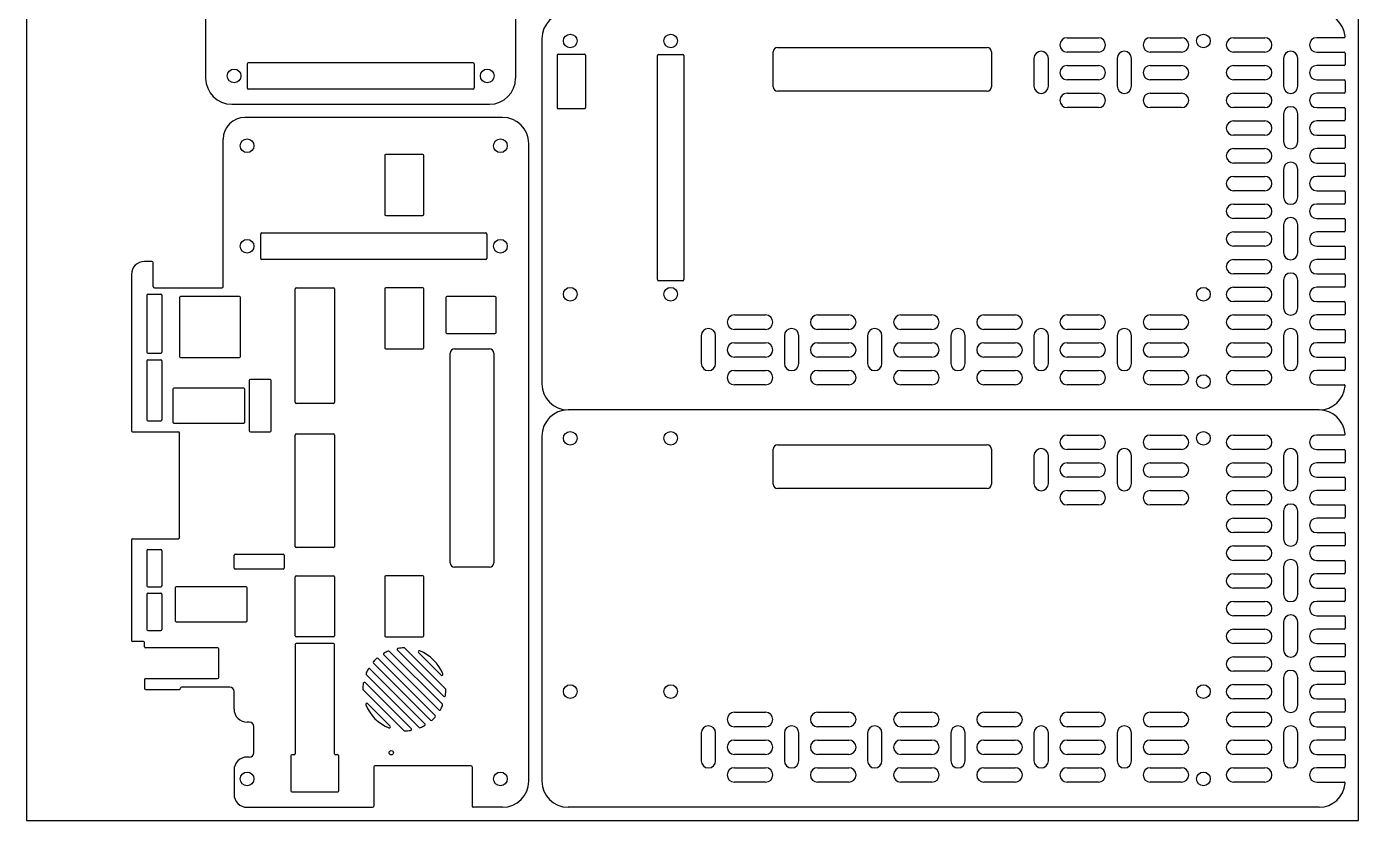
# Model space of a CAD drawing. Extents: x 0 to 305, y 0 to 305.
# Drawn here: x 0 to 305, y 0 to 181.8 of the extents above; entities that cross this region are included whole.
import ezdxf

# ---------------------------------------------------------------- set-up
doc = ezdxf.new("R2010")
doc.units = 0
doc.layers.get('0').update_dxf_attribs({"linetype": 'CONTINUOUS'})

msp = doc.modelspace()

# ---------------------------------------------------------------- linework, layer by layer
for p, q in [((0, 305), (0, 0)), ((305, 0), (305, 305)), ((41, 194), (41, 170)), ((112, 194), (112, 170)), ((118, 179), (118, 100)), ((144.46, 123.85), (144.46, 175.15)), ((144.71, 175.4), (150.29, 175.4)), ((150.54, 175.15), (150.54, 123.85)), ((50.5, 173.25), (50.5, 167.75)), ((102.25, 173.5), (50.75, 173.5)), ((102.5, 173.25), (102.5, 167.75)), ((102.25, 167.5), (50.75, 167.5)), ((47, 164), (50.5, 164)), ((50.5, 164), (106, 164)), ((109, 161), (50, 161)), ((45, 122.25), (45, 156)), ((115, 9), (115, 155)), ((82, 152.25), (82, 138.75)), ((90.75, 152.5), (82.25, 152.5)), ((91, 138.75), (91, 152.25)), ((82.25, 138.5), (90.75, 138.5)), ((53.6, 128.71), (53.6, 134.29)), ((53.85, 134.54), (105.15, 134.54)), ((105.4, 134.29), (105.4, 128.71)), ((105.15, 128.46), (53.85, 128.46)), ((29, 122.25), (29, 127.75)), ((150.29, 123.6), (144.71, 123.6)), ((27.5, 120.25), (27.5, 107.25)), ((27.75, 120.5), (30.75, 120.5)), ((29.25, 122), (44.75, 122)), ((31, 120.25), (31, 107.25)), ((35, 119.75), (35, 106.25)), ((48.75, 120), (35.25, 120)), ((49, 106.25), (49, 119.75)), ((61.5, 95.75), (61.5, 121.75)), ((61.75, 122), (70.25, 122)), ((70.5, 121.75), (70.5, 95.75)), ((82, 121.75), (82, 108.25)), ((90.75, 122), (82.25, 122)), ((91, 108.25), (91, 121.75)), ((96, 119.75), (96, 111.75)), ((107.25, 120), (96.25, 120)), ((107.5, 111.75), (107.5, 119.75)), ((96.25, 111.5), (107.25, 111.5)), ((27.75, 107), (30.75, 107)), ((82.25, 108), (90.75, 108)), ((27.5, 105.25), (27.5, 91.75)), ((27.75, 105.5), (30.75, 105.5)), ((31, 105.25), (31, 91.75)), ((35.25, 106), (48.75, 106)), ((51, 100.75), (51, 89.25)), ((55.75, 101), (51.25, 101)), ((56, 89.25), (56, 100.75)), ((33.5, 98.75), (33.5, 91.25)), ((49.75, 99), (33.75, 99)), ((50, 91.25), (50, 98.75)), ((70.25, 95.5), (61.75, 95.5)), ((296, 94), (124, 94)), ((296, 94), (124, 94)), ((24.25, 89), (34.75, 89)), ((27.75, 91.5), (30.75, 91.5)), ((33.75, 91), (49.75, 91)), ((35, 64.75), (35, 88.75)), ((51.25, 89), (55.75, 89)), ((61.75, 88.5), (70.25, 88.5)), ((61.5, 62.75), (61.5, 88.25)), ((70.5, 88.25), (70.5, 62.75)), ((118, 88), (118, 9)), ((24, 64.25), (24, 41.25)), ((24.25, 64.5), (34.75, 64.5)), ((27.5, 61.75), (27.5, 53.75)), ((27.75, 62), (30.75, 62)), ((31, 61.75), (31, 53.75)), ((47.75, 61), (58.75, 61)), ((70.25, 62.5), (61.75, 62.5)), ((47.5, 57.75), (47.5, 60.75)), ((59, 60.75), (59, 57.75)), ((58.75, 57.5), (47.75, 57.5)), ((61.5, 42.25), (61.5, 55.75)), ((61.75, 56), (70.25, 56)), ((70.5, 55.75), (70.5, 42.25)), ((82, 55.75), (82, 42.25)), ((90.75, 56), (82.25, 56)), ((91, 42.25), (91, 55.75)), ((27.75, 53.5), (30.75, 53.5)), ((27.75, 52), (30.75, 52)), ((34, 53.25), (34, 45.75)), ((50.25, 53.5), (34.25, 53.5)), ((50.5, 45.75), (50.5, 53.25)), ((27.5, 51.75), (27.5, 43.75)), ((31, 51.75), (31, 43.75)), ((27.75, 43.5), (30.75, 43.5)), ((34.25, 45.5), (50.25, 45.5)), ((61.5, 40.25), (61.5, 15.25)), ((70.25, 42), (61.75, 42)), ((70.25, 40.5), (61.75, 40.5)), ((70.5, 15.25), (70.5, 40.25)), ((82.25, 42), (90.75, 42)), ((43.75, 39.5), (27.25, 39.5)), ((44, 32.75), (44, 39.25)), ((27.25, 32.5), (43.75, 32.5)), ((46.5, 30.5), (35.5, 30.5)), ((60.5, 14.75), (60.5, 6.75)), ((71.25, 15), (70.75, 15)), ((71.5, 6.75), (71.5, 14.75)), ((60.75, 6.5), (71.25, 6.5)), ((0, 0), (305, 0)), ((50.5, 3), (79.25, 3)), ((296, 3), (124, 3))]:
    msp.add_line(p, q)
at = {"linetype": 'CONTINUOUS'}
for p, q in [((172, 177), (220, 177)), ((238.3, 179.25), (245.45, 179.25)), ((257.35, 179.25), (264.5, 179.25)), ((276.4, 179.25), (283.55, 179.25)), ((301.73, 179.25), (295.45, 179.25)), ((121.5, 175.25), (121.5, 163.25)), ((121.75, 175.5), (127.75, 175.5)), ((128, 175.25), (128, 163.25)), ((171, 168), (171, 176)), ((221, 176), (221, 168)), ((230.7, 174.5), (230.7, 168.15)), ((234, 168.15), (234, 174.5)), ((245.45, 175.95), (238.3, 175.95)), ((249.75, 174.5), (249.75, 168.15)), ((253.05, 168.15), (253.05, 174.5)), ((264.5, 175.95), (257.35, 175.95)), ((283.55, 175.95), (276.4, 175.95)), ((287.85, 174.5), (287.85, 168.15)), ((291.15, 168.15), (291.15, 174.5)), ((295.45, 175.95), (301.75, 175.95)), ((302, 175.7), (302, 173.15)), ((238.3, 172.9), (245.45, 172.9)), ((257.35, 172.9), (264.5, 172.9)), ((276.4, 172.9), (283.55, 172.9)), ((301.75, 172.9), (295.45, 172.9)), ((245.45, 169.6), (238.3, 169.6)), ((264.5, 169.6), (257.35, 169.6)), ((283.55, 169.6), (276.4, 169.6)), ((295.45, 169.6), (301.75, 169.6)), ((302, 169.35), (302, 166.8)), ((220, 167), (172, 167)), ((238.3, 166.55), (245.45, 166.55)), ((257.35, 166.55), (264.5, 166.55)), ((276.4, 166.55), (283.55, 166.55)), ((301.75, 166.55), (295.45, 166.55)), ((121.75, 163), (127.75, 163)), ((245.45, 163.25), (238.3, 163.25)), ((264.5, 163.25), (257.35, 163.25)), ((283.55, 163.25), (276.4, 163.25)), ((287.85, 161.8), (287.85, 155.45)), ((291.15, 155.45), (291.15, 161.8)), ((295.45, 163.25), (301.75, 163.25)), ((302, 163), (302, 160.45)), ((276.4, 160.2), (283.55, 160.2)), ((301.75, 160.2), (295.45, 160.2)), ((283.55, 156.9), (276.4, 156.9)), ((295.45, 156.9), (301.75, 156.9)), ((302, 156.65), (302, 154.1)), ((276.4, 153.85), (283.55, 153.85)), ((301.75, 153.85), (295.45, 153.85)), ((283.55, 150.55), (276.4, 150.55)), ((295.45, 150.55), (301.75, 150.55)), ((302, 150.3), (302, 147.75)), ((276.4, 147.5), (283.55, 147.5)), ((287.85, 149.1), (287.85, 142.75)), ((291.15, 142.75), (291.15, 149.1)), ((301.75, 147.5), (295.45, 147.5)), ((283.55, 144.2), (276.4, 144.2)), ((295.45, 144.2), (301.75, 144.2)), ((302, 143.95), (302, 141.4)), ((276.4, 141.15), (283.55, 141.15)), ((301.75, 141.15), (295.45, 141.15)), ((283.55, 137.85), (276.4, 137.85)), ((295.45, 137.85), (301.75, 137.85)), ((302, 137.6), (302, 135.05)), ((276.4, 134.8), (283.55, 134.8)), ((287.85, 136.4), (287.85, 130.05)), ((291.15, 130.05), (291.15, 136.4)), ((301.75, 134.8), (295.45, 134.8)), ((283.55, 131.5), (276.4, 131.5)), ((295.45, 131.5), (301.75, 131.5)), ((302, 131.25), (302, 128.7)), ((276.4, 128.45), (283.55, 128.45)), ((301.75, 128.45), (295.45, 128.45)), ((28.75, 128), (27, 128)), ((283.55, 125.15), (276.4, 125.15)), ((295.45, 125.15), (301.75, 125.15)), ((24, 125), (24, 89.25)), ((276.4, 122.1), (283.55, 122.1)), ((287.85, 123.7), (287.85, 117.35)), ((291.15, 117.35), (291.15, 123.7)), ((301.75, 122.1), (295.45, 122.1)), ((302, 124.9), (302, 122.35)), ((283.55, 118.8), (276.4, 118.8)), ((295.45, 118.8), (301.75, 118.8)), ((302, 118.55), (302, 116)), ((162.1, 115.75), (169.25, 115.75)), ((181.15, 115.75), (188.3, 115.75)), ((200.2, 115.75), (207.35, 115.75)), ((219.25, 115.75), (226.4, 115.75)), ((238.3, 115.75), (245.45, 115.75)), ((257.35, 115.75), (264.5, 115.75)), ((276.4, 115.75), (283.55, 115.75)), ((301.75, 115.75), (295.45, 115.75)), ((154.5, 111), (154.5, 104.65)), ((157.8, 104.65), (157.8, 111)), ((169.25, 112.45), (162.1, 112.45)), ((173.55, 111), (173.55, 104.65)), ((176.85, 104.65), (176.85, 111)), ((188.3, 112.45), (181.15, 112.45)), ((192.6, 111), (192.6, 104.65)), ((195.9, 104.65), (195.9, 111)), ((207.35, 112.45), (200.2, 112.45)), ((211.65, 111), (211.65, 104.65)), ((214.95, 104.65), (214.95, 111)), ((226.4, 112.45), (219.25, 112.45)), ((230.7, 111), (230.7, 104.65)), ((234, 104.65), (234, 111)), ((245.45, 112.45), (238.3, 112.45)), ((249.75, 111), (249.75, 104.65)), ((253.05, 104.65), (253.05, 111)), ((264.5, 112.45), (257.35, 112.45)), ((283.55, 112.45), (276.4, 112.45)), ((287.85, 111), (287.85, 104.65)), ((291.15, 104.65), (291.15, 111)), ((295.45, 112.45), (301.75, 112.45)), ((302, 112.2), (302, 109.65)), ((97, 59), (97, 107)), ((98, 108), (106, 108)), ((107, 107), (107, 59)), ((162.1, 109.4), (169.25, 109.4)), ((181.15, 109.4), (188.3, 109.4)), ((200.2, 109.4), (207.35, 109.4)), ((219.25, 109.4), (226.4, 109.4)), ((238.3, 109.4), (245.45, 109.4)), ((257.35, 109.4), (264.5, 109.4)), ((276.4, 109.4), (283.55, 109.4)), ((301.75, 109.4), (295.45, 109.4)), ((169.25, 106.1), (162.1, 106.1)), ((188.3, 106.1), (181.15, 106.1)), ((207.35, 106.1), (200.2, 106.1)), ((226.4, 106.1), (219.25, 106.1)), ((245.45, 106.1), (238.3, 106.1)), ((264.5, 106.1), (257.35, 106.1)), ((283.55, 106.1), (276.4, 106.1)), ((295.45, 106.1), (301.75, 106.1)), ((302, 105.85), (302, 103.3)), ((162.1, 103.05), (169.25, 103.05)), ((181.15, 103.05), (188.3, 103.05)), ((200.2, 103.05), (207.35, 103.05)), ((219.25, 103.05), (226.4, 103.05)), ((238.3, 103.05), (245.45, 103.05)), ((257.35, 103.05), (264.5, 103.05)), ((276.4, 103.05), (283.55, 103.05)), ((301.75, 103.05), (295.45, 103.05)), ((169.25, 99.75), (162.1, 99.75)), ((188.3, 99.75), (181.15, 99.75)), ((207.35, 99.75), (200.2, 99.75)), ((226.4, 99.75), (219.25, 99.75)), ((245.45, 99.75), (238.3, 99.75)), ((264.5, 99.75), (257.35, 99.75)), ((283.55, 99.75), (276.4, 99.75)), ((295.45, 99.75), (301.73, 99.75)), ((172, 86), (220, 86)), ((238.3, 88.25), (245.45, 88.25)), ((257.35, 88.25), (264.5, 88.25)), ((276.4, 88.25), (283.55, 88.25)), ((301.73, 88.25), (295.45, 88.25)), ((171, 77), (171, 85)), ((221, 85), (221, 77)), ((230.7, 83.5), (230.7, 77.15)), ((234, 77.15), (234, 83.5)), ((245.45, 84.95), (238.3, 84.95)), ((249.75, 83.5), (249.75, 77.15)), ((253.05, 77.15), (253.05, 83.5)), ((264.5, 84.95), (257.35, 84.95)), ((283.55, 84.95), (276.4, 84.95)), ((287.85, 83.5), (287.85, 77.15)), ((291.15, 77.15), (291.15, 83.5)), ((295.45, 84.95), (301.75, 84.95)), ((302, 84.7), (302, 82.15)), ((238.3, 81.9), (245.45, 81.9)), ((257.35, 81.9), (264.5, 81.9)), ((276.4, 81.9), (283.55, 81.9)), ((301.75, 81.9), (295.45, 81.9)), ((245.45, 78.6), (238.3, 78.6)), ((264.5, 78.6), (257.35, 78.6)), ((283.55, 78.6), (276.4, 78.6)), ((295.45, 78.6), (301.75, 78.6)), ((302, 78.35), (302, 75.8)), ((220, 76), (172, 76)), ((238.3, 75.55), (245.45, 75.55)), ((257.35, 75.55), (264.5, 75.55)), ((276.4, 75.55), (283.55, 75.55)), ((301.75, 75.55), (295.45, 75.55)), ((245.45, 72.25), (238.3, 72.25)), ((264.5, 72.25), (257.35, 72.25)), ((283.55, 72.25), (276.4, 72.25)), ((287.85, 70.8), (287.85, 64.45)), ((291.15, 64.45), (291.15, 70.8)), ((295.45, 72.25), (301.75, 72.25)), ((302, 72), (302, 69.45)), ((276.4, 69.2), (283.55, 69.2)), ((301.75, 69.2), (295.45, 69.2)), ((283.55, 65.9), (276.4, 65.9)), ((295.45, 65.9), (301.75, 65.9)), ((302, 65.65), (302, 63.1)), ((276.4, 62.85), (283.55, 62.85)), ((301.75, 62.85), (295.45, 62.85)), ((106, 58), (98, 58)), ((283.55, 59.55), (276.4, 59.55)), ((287.85, 58.1), (287.85, 51.75)), ((291.15, 51.75), (291.15, 58.1)), ((295.45, 59.55), (301.75, 59.55)), ((302, 59.3), (302, 56.75)), ((276.4, 56.5), (283.55, 56.5)), ((301.75, 56.5), (295.45, 56.5)), ((283.55, 53.2), (276.4, 53.2)), ((295.45, 53.2), (301.75, 53.2)), ((302, 52.95), (302, 50.4)), ((276.4, 50.15), (283.55, 50.15)), ((301.75, 50.15), (295.45, 50.15)), ((283.55, 46.85), (276.4, 46.85)), ((295.45, 46.85), (301.75, 46.85)), ((302, 46.6), (302, 44.05)), ((276.4, 43.8), (283.55, 43.8)), ((287.85, 45.4), (287.85, 39.05)), ((291.15, 39.05), (291.15, 45.4)), ((301.75, 43.8), (295.45, 43.8)), ((26.75, 41), (24.25, 41)), ((27, 39.75), (27, 40.75)), ((283.55, 40.5), (276.4, 40.5)), ((295.45, 40.5), (301.75, 40.5)), ((302, 40.25), (302, 37.7)), ((93.56, 24), (80.5, 37.06)), ((94.39, 25.29), (81.79, 37.89)), ((95.21, 26.6), (83.1, 38.71)), ((95.47, 28.45), (84.95, 38.97)), ((95.93, 30.12), (86.62, 39.43)), ((94.91, 33.25), (89.75, 38.41)), ((276.4, 37.45), (283.55, 37.45)), ((301.75, 37.45), (295.45, 37.45)), ((91.21, 22.11), (78.61, 34.71)), ((92.5, 22.94), (79.44, 36)), ((283.55, 34.15), (276.4, 34.15)), ((295.45, 34.15), (301.75, 34.15)), ((302, 33.9), (302, 31.35)), ((27, 32.25), (27, 30.25)), ((88.05, 21.03), (77.53, 31.55)), ((89.9, 21.29), (77.79, 33.4)), ((276.4, 31.1), (283.55, 31.1)), ((287.85, 32.7), (287.85, 26.35)), ((291.15, 26.35), (291.15, 32.7)), ((301.75, 31.1), (295.45, 31.1)), ((27.25, 30), (35, 30)), ((35.25, 30.25), (35.25, 30.25)), ((47.5, 25.5), (47.5, 29.5)), ((86.38, 20.57), (77.07, 29.88)), ((283.55, 27.8), (276.4, 27.8)), ((295.45, 27.8), (301.75, 27.8)), ((302, 27.55), (302, 25)), ((83.25, 21.59), (78.09, 26.75)), ((162.1, 24.75), (169.25, 24.75)), ((181.15, 24.75), (188.3, 24.75)), ((200.2, 24.75), (207.35, 24.75)), ((219.25, 24.75), (226.4, 24.75)), ((238.3, 24.75), (245.45, 24.75)), ((257.35, 24.75), (264.5, 24.75)), ((276.4, 24.75), (283.55, 24.75)), ((301.75, 24.75), (295.45, 24.75)), ((51, 22.5), (50.5, 22.5)), ((52, 15.5), (52, 21.5)), ((169.25, 21.45), (162.1, 21.45)), ((188.3, 21.45), (181.15, 21.45)), ((207.35, 21.45), (200.2, 21.45)), ((226.4, 21.45), (219.25, 21.45)), ((245.45, 21.45), (238.3, 21.45)), ((264.5, 21.45), (257.35, 21.45)), ((283.55, 21.45), (276.4, 21.45)), ((295.45, 21.45), (301.75, 21.45)), ((154.5, 20), (154.5, 13.65)), ((157.8, 13.65), (157.8, 20)), ((162.1, 18.4), (169.25, 18.4)), ((173.55, 20), (173.55, 13.65)), ((176.85, 13.65), (176.85, 20)), ((181.15, 18.4), (188.3, 18.4)), ((192.6, 20), (192.6, 13.65)), ((195.9, 13.65), (195.9, 20)), ((200.2, 18.4), (207.35, 18.4)), ((211.65, 20), (211.65, 13.65)), ((214.95, 13.65), (214.95, 20)), ((219.25, 18.4), (226.4, 18.4)), ((230.7, 20), (230.7, 13.65)), ((234, 13.65), (234, 20)), ((238.3, 18.4), (245.45, 18.4)), ((249.75, 20), (249.75, 13.65)), ((253.05, 13.65), (253.05, 20)), ((257.35, 18.4), (264.5, 18.4)), ((276.4, 18.4), (283.55, 18.4)), ((287.85, 20), (287.85, 13.65)), ((291.15, 13.65), (291.15, 20)), ((301.75, 18.4), (295.45, 18.4)), ((302, 21.2), (302, 18.65)), ((51, 14.5), (50.5, 14.5)), ((61.25, 15), (60.75, 15)), ((79.5, 12.25), (79.5, 3.25)), ((101.75, 12.5), (79.75, 12.5)), ((102, 12.25), (102, 3.25)), ((169.25, 15.1), (162.1, 15.1)), ((188.3, 15.1), (181.15, 15.1)), ((207.35, 15.1), (200.2, 15.1)), ((226.4, 15.1), (219.25, 15.1)), ((245.45, 15.1), (238.3, 15.1)), ((264.5, 15.1), (257.35, 15.1)), ((283.55, 15.1), (276.4, 15.1)), ((295.45, 15.1), (301.75, 15.1)), ((302, 14.85), (302, 12.3)), ((47.5, 11.5), (47.5, 6)), ((162.1, 12.05), (169.25, 12.05)), ((181.15, 12.05), (188.3, 12.05)), ((200.2, 12.05), (207.35, 12.05)), ((219.25, 12.05), (226.4, 12.05)), ((238.3, 12.05), (245.45, 12.05)), ((257.35, 12.05), (264.5, 12.05)), ((276.4, 12.05), (283.55, 12.05)), ((301.75, 12.05), (295.45, 12.05)), ((169.25, 8.75), (162.1, 8.75)), ((188.3, 8.75), (181.15, 8.75)), ((207.35, 8.75), (200.2, 8.75)), ((226.4, 8.75), (219.25, 8.75)), ((245.45, 8.75), (238.3, 8.75)), ((264.5, 8.75), (257.35, 8.75)), ((283.55, 8.75), (276.4, 8.75)), ((295.45, 8.75), (301.73, 8.75)), ((109, 3), (102.25, 3))]:
    msp.add_line(p, q, dxfattribs=at)
for centre, radius in [((124.5, 178.5), 1.57), ((269.5, 178.5), 1.57), ((50.5, 154.5), 1.57), ((50.5, 131.5), 1.57), ((124.5, 120.5), 1.57), ((147.5, 120.5), 1.57), ((269.5, 120.5), 1.57), ((269.5, 100.5), 1.57), ((124.5, 87.5), 1.57), ((269.5, 87.5), 1.57), ((124.5, 29.5), 1.57), ((147.5, 29.5), 1.57), ((269.5, 29.5), 1.57), ((83.5, 15.5), 0.5), ((50.5, 9.5), 1.57), ((108.5, 9.5), 1.57), ((269.5, 9.5), 1.57)]:
    msp.add_circle(centre, radius, dxfattribs=at)
for centre in [(147.5, 178.5), (47.5, 170.5), (105.5, 170.5), (108.5, 154.5), (108.5, 131.5), (147.5, 87.5)]:
    msp.add_circle(centre, 1.57)
for centre, radius, start, end in [((124, 179), 6, 90, 180), ((144.71, 175.15), 0.25, 90, 180), ((150.29, 175.15), 0.25, 0, 90), ((50.75, 173.25), 0.25, 90, 180), ((102.25, 173.25), 0.25, 0, 90), ((47, 170), 6, 180, 270), ((50.75, 167.75), 0.25, 180, 270), ((102.25, 167.75), 0.25, 270, 0), ((106, 170), 6, 270, 0), ((50, 156), 5, 90, 180), ((109, 155), 6, 0, 90), ((82.25, 152.25), 0.25, 90, 180), ((90.75, 152.25), 0.25, 0, 90), ((82.25, 138.75), 0.25, 180, 270), ((90.75, 138.75), 0.25, 270, 0), ((53.85, 134.29), 0.25, 90, 180), ((105.15, 134.29), 0.25, 0, 90), ((53.85, 128.71), 0.25, 180, 270), ((105.15, 128.71), 0.25, 270, 0), ((29.25, 122.25), 0.25, 180, 270), ((44.75, 122.25), 0.25, 270, 0), ((144.71, 123.85), 0.25, 180, 270), ((150.29, 123.85), 0.25, 270, 0), ((27.75, 120.25), 0.25, 90, 180), ((30.75, 120.25), 0.25, 0, 90), ((35.25, 119.75), 0.25, 90, 180), ((48.75, 119.75), 0.25, 0, 90), ((61.75, 121.75), 0.25, 90, 180), ((70.25, 121.75), 0.25, 0, 90), ((82.25, 121.75), 0.25, 90, 180), ((90.75, 121.75), 0.25, 0, 90), ((96.25, 119.75), 0.25, 90, 180), ((107.25, 119.75), 0.25, 0, 90), ((96.25, 111.75), 0.25, 180, 270), ((107.25, 111.75), 0.25, 270, 0), ((27.75, 107.25), 0.25, 180, 270), ((30.75, 107.25), 0.25, 270, 0), ((82.25, 108.25), 0.25, 180, 270), ((90.75, 108.25), 0.25, 270, 0), ((27.75, 105.25), 0.25, 90, 180), ((30.75, 105.25), 0.25, 0, 90), ((35.25, 106.25), 0.25, 180, 270), ((48.75, 106.25), 0.25, 270, 0), ((51.25, 100.75), 0.25, 90, 180), ((55.75, 100.75), 0.25, 0, 90), ((33.75, 98.75), 0.25, 90, 180), ((49.75, 98.75), 0.25, 0, 90), ((124, 100), 6, 180, 270), ((61.75, 95.75), 0.25, 180, 270), ((70.25, 95.75), 0.25, 270, 0), ((27.75, 91.75), 0.25, 180, 270), ((30.75, 91.75), 0.25, 270, 0), ((124, 88), 6, 90, 180), ((33.75, 91.25), 0.25, 180, 270), ((34.75, 88.75), 0.25, 0, 90), ((49.75, 91.25), 0.25, 270, 0), ((51.25, 89.25), 0.25, 180, 270), ((55.75, 89.25), 0.25, 270, 0), ((61.75, 88.25), 0.25, 90, 180), ((70.25, 88.25), 0.25, 0, 90), ((24.25, 64.25), 0.25, 90, 180), ((34.75, 64.75), 0.25, 270, 0), ((27.75, 61.75), 0.25, 90, 180), ((30.75, 61.75), 0.25, 0, 90), ((47.75, 60.75), 0.25, 90, 180), ((58.75, 60.75), 0.25, 0, 90), ((61.75, 62.75), 0.25, 180, 270), ((70.25, 62.75), 0.25, 270, 0), ((47.75, 57.75), 0.25, 180, 270), ((58.75, 57.75), 0.25, 270, 0), ((61.75, 55.75), 0.25, 90, 180), ((70.25, 55.75), 0.25, 0, 90), ((82.25, 55.75), 0.25, 90, 180), ((90.75, 55.75), 0.25, 0, 90), ((27.75, 53.75), 0.25, 180, 270), ((27.75, 51.75), 0.25, 90, 180), ((30.75, 53.75), 0.25, 270, 0), ((30.75, 51.75), 0.25, 0, 90), ((34.25, 53.25), 0.25, 90, 180), ((50.25, 53.25), 0.25, 0, 90), ((27.75, 43.75), 0.25, 180, 270), ((30.75, 43.75), 0.25, 270, 0), ((34.25, 45.75), 0.25, 180, 270), ((50.25, 45.75), 0.25, 270, 0), ((61.75, 42.25), 0.25, 180, 270), ((61.75, 40.25), 0.25, 90, 180), ((70.25, 42.25), 0.25, 270, 0), ((70.25, 40.25), 0.25, 0, 90), ((82.25, 42.25), 0.25, 180, 270), ((90.75, 42.25), 0.25, 270, 0), ((43.75, 39.25), 0.25, 0, 90), ((43.75, 32.75), 0.25, 270, 0), ((70.75, 15.25), 0.25, 180, 270), ((60.75, 14.75), 0.25, 90, 180), ((71.25, 14.75), 0.25, 0, 90), ((60.75, 6.75), 0.25, 180, 270), ((71.25, 6.75), 0.25, 270, 0), ((109, 9), 6, 270, 0), ((124, 9), 6, 180, 270)]:
    msp.add_arc(centre, radius, start, end)
for centre, radius, start, end in [((296, 179), 6, 4.9885, 90), ((172, 176), 1, 90, 180), ((220, 176), 1, 0, 90), ((238.3, 177.6), 1.65, 90, 270), ((245.45, 177.6), 1.65, 270, 90), ((257.35, 177.6), 1.65, 90, 270), ((264.5, 177.6), 1.65, 270, 90), ((276.4, 177.6), 1.65, 90, 270), ((283.55, 177.6), 1.65, 270, 90), ((295.45, 177.6), 1.65, 90, 270), ((301.73, 179.5), 0.25, 270, 4.9885), ((121.75, 175.25), 0.25, 90, 180), ((127.75, 175.25), 0.25, 0, 90), ((232.35, 174.5), 1.65, 0, 180), ((251.4, 174.5), 1.65, 0, 180), ((289.5, 174.5), 1.65, 0, 180), ((301.75, 175.7), 0.25, 0, 90), ((238.3, 171.25), 1.65, 90, 270), ((245.45, 171.25), 1.65, 270, 90), ((257.35, 171.25), 1.65, 90, 270), ((264.5, 171.25), 1.65, 270, 90), ((276.4, 171.25), 1.65, 90, 270), ((283.55, 171.25), 1.65, 270, 90), ((295.45, 171.25), 1.65, 90, 270), ((301.75, 173.15), 0.25, 270, 0), ((172, 168), 1, 180, 270), ((220, 168), 1, 270, 0), ((232.35, 168.15), 1.65, 180, 0), ((251.4, 168.15), 1.65, 180, 0), ((289.5, 168.15), 1.65, 180, 0), ((301.75, 169.35), 0.25, 0, 90), ((238.3, 164.9), 1.65, 90, 270), ((245.45, 164.9), 1.65, 270, 90), ((257.35, 164.9), 1.65, 90, 270), ((264.5, 164.9), 1.65, 270, 90), ((276.4, 164.9), 1.65, 90, 270), ((283.55, 164.9), 1.65, 270, 90), ((295.45, 164.9), 1.65, 90, 270), ((301.75, 166.8), 0.25, 270, 0), ((121.75, 163.25), 0.25, 180, 270), ((127.75, 163.25), 0.25, 270, 0), ((289.5, 161.8), 1.65, 0, 180), ((301.75, 163), 0.25, 0, 90), ((276.4, 158.55), 1.65, 90, 270), ((283.55, 158.55), 1.65, 270, 90), ((295.45, 158.55), 1.65, 90, 270), ((301.75, 160.45), 0.25, 270, 0), ((301.75, 156.65), 0.25, 0, 90), ((276.4, 152.2), 1.65, 90, 270), ((283.55, 152.2), 1.65, 270, 90), ((289.5, 155.45), 1.65, 180, 0), ((295.45, 152.2), 1.65, 90, 270), ((301.75, 154.1), 0.25, 270, 0), ((289.5, 149.1), 1.65, 0, 180), ((301.75, 150.3), 0.25, 0, 90), ((276.4, 145.85), 1.65, 90, 270), ((283.55, 145.85), 1.65, 270, 90), ((295.45, 145.85), 1.65, 90, 270), ((301.75, 147.75), 0.25, 270, 0), ((301.75, 143.95), 0.25, 0, 90), ((276.4, 139.5), 1.65, 90, 270), ((283.55, 139.5), 1.65, 270, 90), ((289.5, 142.75), 1.65, 180, 0), ((295.45, 139.5), 1.65, 90, 270), ((301.75, 141.4), 0.25, 270, 0), ((289.5, 136.4), 1.65, 0, 180), ((301.75, 137.6), 0.25, 0, 90), ((276.4, 133.15), 1.65, 90, 270), ((283.55, 133.15), 1.65, 270, 90), ((295.45, 133.15), 1.65, 90, 270), ((301.75, 135.05), 0.25, 270, 0), ((301.75, 131.25), 0.25, 0, 90), ((276.4, 126.8), 1.65, 90, 270), ((283.55, 126.8), 1.65, 270, 90), ((289.5, 130.05), 1.65, 180, 0), ((295.45, 126.8), 1.65, 90, 270), ((301.75, 128.7), 0.25, 270, 0), ((27, 125), 3, 90, 180), ((28.75, 127.75), 0.25, 0, 90), ((289.5, 123.7), 1.65, 0, 180), ((301.75, 124.9), 0.25, 0, 90), ((276.4, 120.45), 1.65, 90, 270), ((283.55, 120.45), 1.65, 270, 90), ((295.45, 120.45), 1.65, 90, 270), ((301.75, 122.35), 0.25, 270, 0), ((289.5, 117.35), 1.65, 180, 0), ((301.75, 118.55), 0.25, 0, 90), ((301.75, 116), 0.25, 270, 0), ((162.1, 114.1), 1.65, 90, 270), ((169.25, 114.1), 1.65, 270, 90), ((181.15, 114.1), 1.65, 90, 270), ((188.3, 114.1), 1.65, 270, 90), ((200.2, 114.1), 1.65, 90, 270), ((207.35, 114.1), 1.65, 270, 90), ((219.25, 114.1), 1.65, 90, 270), ((226.4, 114.1), 1.65, 270, 90), ((238.3, 114.1), 1.65, 90, 270), ((245.45, 114.1), 1.65, 270, 90), ((257.35, 114.1), 1.65, 90, 270), ((264.5, 114.1), 1.65, 270, 90), ((276.4, 114.1), 1.65, 90, 270), ((283.55, 114.1), 1.65, 270, 90), ((295.45, 114.1), 1.65, 90, 270), ((156.15, 111), 1.65, 0, 180), ((175.2, 111), 1.65, 0, 180), ((194.25, 111), 1.65, 0, 180), ((213.3, 111), 1.65, 0, 180), ((232.35, 111), 1.65, 0, 180), ((251.4, 111), 1.65, 0, 180), ((289.5, 111), 1.65, 0, 180), ((301.75, 112.2), 0.25, 0, 90), ((98, 107), 1, 90, 180), ((106, 107), 1, 0, 90), ((162.1, 107.75), 1.65, 90, 270), ((169.25, 107.75), 1.65, 270, 90), ((181.15, 107.75), 1.65, 90, 270), ((188.3, 107.75), 1.65, 270, 90), ((200.2, 107.75), 1.65, 90, 270), ((207.35, 107.75), 1.65, 270, 90), ((219.25, 107.75), 1.65, 90, 270), ((226.4, 107.75), 1.65, 270, 90), ((238.3, 107.75), 1.65, 90, 270), ((245.45, 107.75), 1.65, 270, 90), ((257.35, 107.75), 1.65, 90, 270), ((264.5, 107.75), 1.65, 270, 90), ((276.4, 107.75), 1.65, 90, 270), ((283.55, 107.75), 1.65, 270, 90), ((295.45, 107.75), 1.65, 90, 270), ((301.75, 109.65), 0.25, 270, 0), ((156.15, 104.65), 1.65, 180, 0), ((175.2, 104.65), 1.65, 180, 0), ((194.25, 104.65), 1.65, 180, 0), ((213.3, 104.65), 1.65, 180, 0), ((232.35, 104.65), 1.65, 180, 0), ((251.4, 104.65), 1.65, 180, 0), ((289.5, 104.65), 1.65, 180, 0), ((301.75, 105.85), 0.25, 0, 90), ((162.1, 101.4), 1.65, 90, 270), ((169.25, 101.4), 1.65, 270, 90), ((181.15, 101.4), 1.65, 90, 270), ((188.3, 101.4), 1.65, 270, 90), ((200.2, 101.4), 1.65, 90, 270), ((207.35, 101.4), 1.65, 270, 90), ((219.25, 101.4), 1.65, 90, 270), ((226.4, 101.4), 1.65, 270, 90), ((238.3, 101.4), 1.65, 90, 270), ((245.45, 101.4), 1.65, 270, 90), ((257.35, 101.4), 1.65, 90, 270), ((264.5, 101.4), 1.65, 270, 90), ((276.4, 101.4), 1.65, 90, 270), ((283.55, 101.4), 1.65, 270, 90), ((295.45, 101.4), 1.65, 90, 270), ((301.75, 103.3), 0.25, 270, 0), ((296, 100), 6, 270, 355.0115), ((301.73, 99.5), 0.25, 355.0115, 90), ((296, 88), 6, 4.9885, 90), ((24.25, 89.25), 0.25, 180, 270), ((301.73, 88.5), 0.25, 270, 4.9885), ((172, 85), 1, 90, 180), ((220, 85), 1, 0, 90), ((238.3, 86.6), 1.65, 90, 270), ((245.45, 86.6), 1.65, 270, 90), ((257.35, 86.6), 1.65, 90, 270), ((264.5, 86.6), 1.65, 270, 90), ((276.4, 86.6), 1.65, 90, 270), ((283.55, 86.6), 1.65, 270, 90), ((295.45, 86.6), 1.65, 90, 270), ((232.35, 83.5), 1.65, 0, 180), ((251.4, 83.5), 1.65, 0, 180), ((289.5, 83.5), 1.65, 0, 180), ((301.75, 84.7), 0.25, 0, 90), ((238.3, 80.25), 1.65, 90, 270), ((245.45, 80.25), 1.65, 270, 90), ((257.35, 80.25), 1.65, 90, 270), ((264.5, 80.25), 1.65, 270, 90), ((276.4, 80.25), 1.65, 90, 270), ((283.55, 80.25), 1.65, 270, 90), ((295.45, 80.25), 1.65, 90, 270), ((301.75, 82.15), 0.25, 270, 0), ((172, 77), 1, 180, 270), ((220, 77), 1, 270, 0), ((232.35, 77.15), 1.65, 180, 0), ((251.4, 77.15), 1.65, 180, 0), ((289.5, 77.15), 1.65, 180, 0), ((301.75, 78.35), 0.25, 0, 90), ((238.3, 73.9), 1.65, 90, 270), ((245.45, 73.9), 1.65, 270, 90), ((257.35, 73.9), 1.65, 90, 270), ((264.5, 73.9), 1.65, 270, 90), ((276.4, 73.9), 1.65, 90, 270), ((283.55, 73.9), 1.65, 270, 90), ((295.45, 73.9), 1.65, 90, 270), ((301.75, 75.8), 0.25, 270, 0), ((289.5, 70.8), 1.65, 0, 180), ((301.75, 72), 0.25, 0, 90), ((276.4, 67.55), 1.65, 90, 270), ((283.55, 67.55), 1.65, 270, 90), ((295.45, 67.55), 1.65, 90, 270), ((301.75, 69.45), 0.25, 270, 0), ((289.5, 64.45), 1.65, 180, 0), ((301.75, 65.65), 0.25, 0, 90), ((276.4, 61.2), 1.65, 90, 270), ((283.55, 61.2), 1.65, 270, 90), ((295.45, 61.2), 1.65, 90, 270), ((301.75, 63.1), 0.25, 270, 0), ((98, 59), 1, 180, 270), ((106, 59), 1, 270, 0), ((289.5, 58.1), 1.65, 0, 180), ((301.75, 59.3), 0.25, 0, 90), ((276.4, 54.85), 1.65, 90, 270), ((283.55, 54.85), 1.65, 270, 90), ((295.45, 54.85), 1.65, 90, 270), ((301.75, 56.75), 0.25, 270, 0), ((301.75, 52.95), 0.25, 0, 90), ((276.4, 48.5), 1.65, 90, 270), ((283.55, 48.5), 1.65, 270, 90), ((289.5, 51.75), 1.65, 180, 0), ((295.45, 48.5), 1.65, 90, 270), ((301.75, 50.4), 0.25, 270, 0), ((289.5, 45.4), 1.65, 0, 180), ((301.75, 46.6), 0.25, 0, 90), ((276.4, 42.15), 1.65, 90, 270), ((283.55, 42.15), 1.65, 270, 90), ((295.45, 42.15), 1.65, 90, 270), ((301.75, 44.05), 0.25, 270, 0), ((24.25, 41.25), 0.25, 180, 270), ((26.75, 40.75), 0.25, 0, 90), ((27.25, 39.75), 0.25, 180, 270), ((301.75, 40.25), 0.25, 0, 90), ((86.5, 30), 9.5, 131.9014, 138.0986), ((80.32, 36.88), 0.25, 45, 131.9014), ((81.97, 38.07), 0.25, 119.3196, 225), ((86.5, 30), 9.5, 112.7667, 119.3196), ((82.92, 38.53), 0.25, 45, 112.7667), ((85.13, 39.15), 0.25, 98.5163, 225), ((86.5, 30), 9.5, 90.3558, 98.5163), ((86.44, 39.25), 0.25, 45, 90.3558), ((89.93, 38.59), 0.25, 68.2315, 225), ((86.5, 30), 9.5, 21.7685, 68.2315), ((276.4, 35.8), 1.65, 90, 270), ((283.55, 35.8), 1.65, 270, 90), ((289.5, 39.05), 1.65, 180, 0), ((295.45, 35.8), 1.65, 90, 270), ((301.75, 37.7), 0.25, 270, 0), ((77.97, 33.58), 0.25, 157.2333, 225), ((86.5, 30), 9.5, 150.6804, 157.2333), ((78.43, 34.53), 0.25, 45, 150.6804), ((79.62, 36.18), 0.25, 138.0986, 225), ((289.5, 32.7), 1.65, 0, 180), ((301.75, 33.9), 0.25, 0, 90), ((27.25, 32.25), 0.25, 90, 180), ((35.5, 30.25), 0.25, 90, 180), ((46.5, 29.5), 1, 0, 90), ((86.5, 30), 9.5, 171.4837, 179.6442), ((77.35, 31.37), 0.25, 45, 171.4837), ((95.09, 33.43), 0.25, 225, 21.7685), ((276.4, 29.45), 1.65, 90, 270), ((283.55, 29.45), 1.65, 270, 90), ((295.45, 29.45), 1.65, 90, 270), ((301.75, 31.35), 0.25, 270, 0), ((27.25, 30.25), 0.25, 180, 270), ((35, 30.25), 0.25, 270, 0), ((77.25, 30.06), 0.25, 179.6442, 225), ((95.65, 28.63), 0.25, 225, 351.4837), ((86.5, 30), 9.5, 351.4837, 359.6442), ((95.75, 29.94), 0.25, 359.6442, 45), ((301.75, 27.55), 0.25, 0, 90), ((50.5, 25.5), 3, 180, 270), ((77.91, 26.57), 0.25, 45, 201.7685), ((86.5, 30), 9.5, 201.7685, 248.2315), ((94.57, 25.47), 0.25, 225, 330.6804), ((86.5, 30), 9.5, 330.6804, 337.2333), ((95.03, 26.42), 0.25, 337.2333, 45), ((162.1, 23.1), 1.65, 90, 270), ((169.25, 23.1), 1.65, 270, 90), ((181.15, 23.1), 1.65, 90, 270), ((188.3, 23.1), 1.65, 270, 90), ((200.2, 23.1), 1.65, 90, 270), ((207.35, 23.1), 1.65, 270, 90), ((219.25, 23.1), 1.65, 90, 270), ((226.4, 23.1), 1.65, 270, 90), ((238.3, 23.1), 1.65, 90, 270), ((245.45, 23.1), 1.65, 270, 90), ((257.35, 23.1), 1.65, 90, 270), ((264.5, 23.1), 1.65, 270, 90), ((276.4, 23.1), 1.65, 90, 270), ((283.55, 23.1), 1.65, 270, 90), ((289.5, 26.35), 1.65, 180, 0), ((295.45, 23.1), 1.65, 90, 270), ((301.75, 25), 0.25, 270, 0), ((51, 21.5), 1, 0, 90), ((83.07, 21.41), 0.25, 248.2315, 45), ((86.5, 30), 9.5, 292.7667, 299.3196), ((91.03, 21.93), 0.25, 299.3196, 45), ((92.68, 23.12), 0.25, 225, 311.9014), ((86.5, 30), 9.5, 311.9014, 318.0986), ((93.38, 23.82), 0.25, 318.0986, 45), ((156.15, 20), 1.65, 0, 180), ((175.2, 20), 1.65, 0, 180), ((194.25, 20), 1.65, 0, 180), ((213.3, 20), 1.65, 0, 180), ((232.35, 20), 1.65, 0, 180), ((251.4, 20), 1.65, 0, 180), ((289.5, 20), 1.65, 0, 180), ((301.75, 21.2), 0.25, 0, 90), ((86.56, 20.75), 0.25, 225, 270.3558), ((86.5, 30), 9.5, 270.3558, 278.5163), ((87.87, 20.85), 0.25, 278.5163, 45), ((90.08, 21.47), 0.25, 225, 292.7667), ((162.1, 16.75), 1.65, 90, 270), ((169.25, 16.75), 1.65, 270, 90), ((181.15, 16.75), 1.65, 90, 270), ((188.3, 16.75), 1.65, 270, 90), ((200.2, 16.75), 1.65, 90, 270), ((207.35, 16.75), 1.65, 270, 90), ((219.25, 16.75), 1.65, 90, 270), ((226.4, 16.75), 1.65, 270, 90), ((238.3, 16.75), 1.65, 90, 270), ((245.45, 16.75), 1.65, 270, 90), ((257.35, 16.75), 1.65, 90, 270), ((264.5, 16.75), 1.65, 270, 90), ((276.4, 16.75), 1.65, 90, 270), ((283.55, 16.75), 1.65, 270, 90), ((295.45, 16.75), 1.65, 90, 270), ((301.75, 18.65), 0.25, 270, 0), ((51, 15.5), 1, 270, 0), ((61.25, 15.25), 0.25, 270, 0), ((50.5, 11.5), 3, 90, 180), ((79.75, 12.25), 0.25, 90, 180), ((101.75, 12.25), 0.25, 0, 90), ((156.15, 13.65), 1.65, 180, 0), ((175.2, 13.65), 1.65, 180, 0), ((194.25, 13.65), 1.65, 180, 0), ((213.3, 13.65), 1.65, 180, 0), ((232.35, 13.65), 1.65, 180, 0), ((251.4, 13.65), 1.65, 180, 0), ((289.5, 13.65), 1.65, 180, 0), ((301.75, 14.85), 0.25, 0, 90), ((301.75, 12.3), 0.25, 270, 0), ((162.1, 10.4), 1.65, 90, 270), ((169.25, 10.4), 1.65, 270, 90), ((181.15, 10.4), 1.65, 90, 270), ((188.3, 10.4), 1.65, 270, 90), ((200.2, 10.4), 1.65, 90, 270), ((207.35, 10.4), 1.65, 270, 90), ((219.25, 10.4), 1.65, 90, 270), ((226.4, 10.4), 1.65, 270, 90), ((238.3, 10.4), 1.65, 90, 270), ((245.45, 10.4), 1.65, 270, 90), ((257.35, 10.4), 1.65, 90, 270), ((264.5, 10.4), 1.65, 270, 90), ((276.4, 10.4), 1.65, 90, 270), ((283.55, 10.4), 1.65, 270, 90), ((295.45, 10.4), 1.65, 90, 270), ((296, 9), 6, 270, 355.0115), ((301.73, 8.5), 0.25, 355.0115, 90), ((50.5, 6), 3, 180, 270), ((79.25, 3.25), 0.25, 270, 0), ((102.25, 3.25), 0.25, 180, 270)]:
    msp.add_arc(centre, radius, start, end, dxfattribs=at)

doc.saveas('drawing.dxf')
